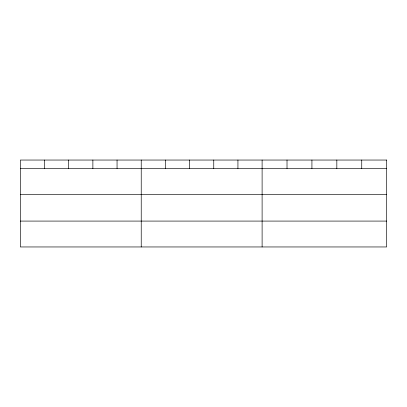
<?xml version="1.0" encoding="UTF-8"?>
<svg xmlns="http://www.w3.org/2000/svg" width="407" height="407" viewBox="0 0 407 407"><rect width="100%" height="100%" fill="white"/><g stroke="black" fill="none" stroke-linecap="round" stroke-linejoin="round"><path stroke-width="0.61" d="M20.35 168.549L386.65 168.549M20.35 194.424L386.65 194.424M20.35 221.082L386.65 221.082M361.742 160.043L361.742 168.549M336.833 160.043L336.833 168.549M311.925 160.043L311.925 168.549M287.016 160.043L287.016 168.549M262.108 160.043L262.108 246.957M237.932 160.043L237.932 168.549M213.756 160.043L213.756 168.549M189.581 160.043L189.581 168.549M165.405 160.043L165.405 168.549M141.229 160.043L141.229 246.957M117.053 160.043L117.053 168.549M92.877 160.043L92.877 168.549M68.702 160.043L68.702 168.549M44.526 160.043L44.526 168.549M386.65 160.043L20.35 160.043L20.35 246.957L386.65 246.957L386.65 160.043"/></g></svg>
